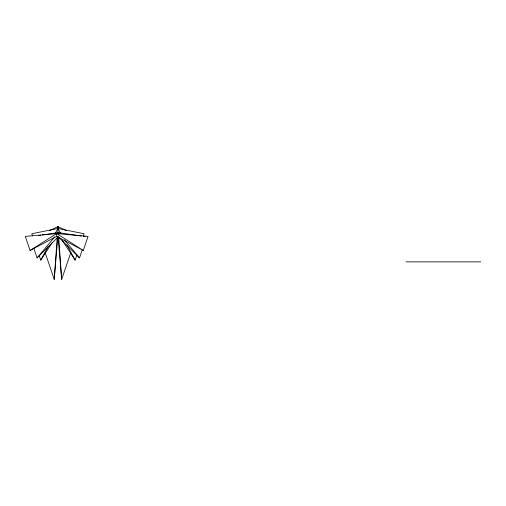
<?xml version="1.0" encoding="UTF-8"?>
<svg xmlns="http://www.w3.org/2000/svg" width="506" height="506" viewBox="0 0 506 506"><rect width="100%" height="100%" fill="white"/><g stroke="black" fill="none" stroke-linecap="round" stroke-linejoin="round"><path stroke-width="0.76" d="M45.104 252.551L54.218 279.363L57.178 237.656M57.792 228.997L57.956 226.637L66.254 230.54M54.218 279.363L57.823 236.991M58.089 236.991L61.688 279.363L70.808 252.551M62.251 240.344L75.135 260.122L76.88 254.992M83.351 235.954L84.104 233.753L57.956 228.484L31.808 233.753L32.555 235.954M33.877 248.465L37.09 257.921L58.304 236.827L79.518 257.921L82.244 249.92M83.269 250.451L88.05 236.391L56.672 233.576L25.3 236.391L30.082 250.451L56.672 236.391L83.269 250.451L56.672 233.576L30.082 250.451M39.278 255.726L40.777 260.122L48.247 246.365M55.344 233.298L57.956 228.484L60.568 233.298M40.777 260.122L52.371 242.323M37.09 257.921L54.768 236.827M57.298 233.81L58.304 232.608L81.321 236.03M49.658 230.54L57.956 226.637L58.12 228.997M38.361 235.575L40.663 235.233M42.194 234.999L58.304 232.608L59.316 233.81M406.002 261.874L480.7 261.874M83.623 236.372L85.16 236.599M64.37 239.838L79.518 257.921M66.918 244.986L75.135 260.122M58.683 236.865L61.688 279.363M58.304 232.608L58.304 234.012M57.956 226.637L57.956 233M56.672 233.576L56.672 236.391"/></g></svg>
